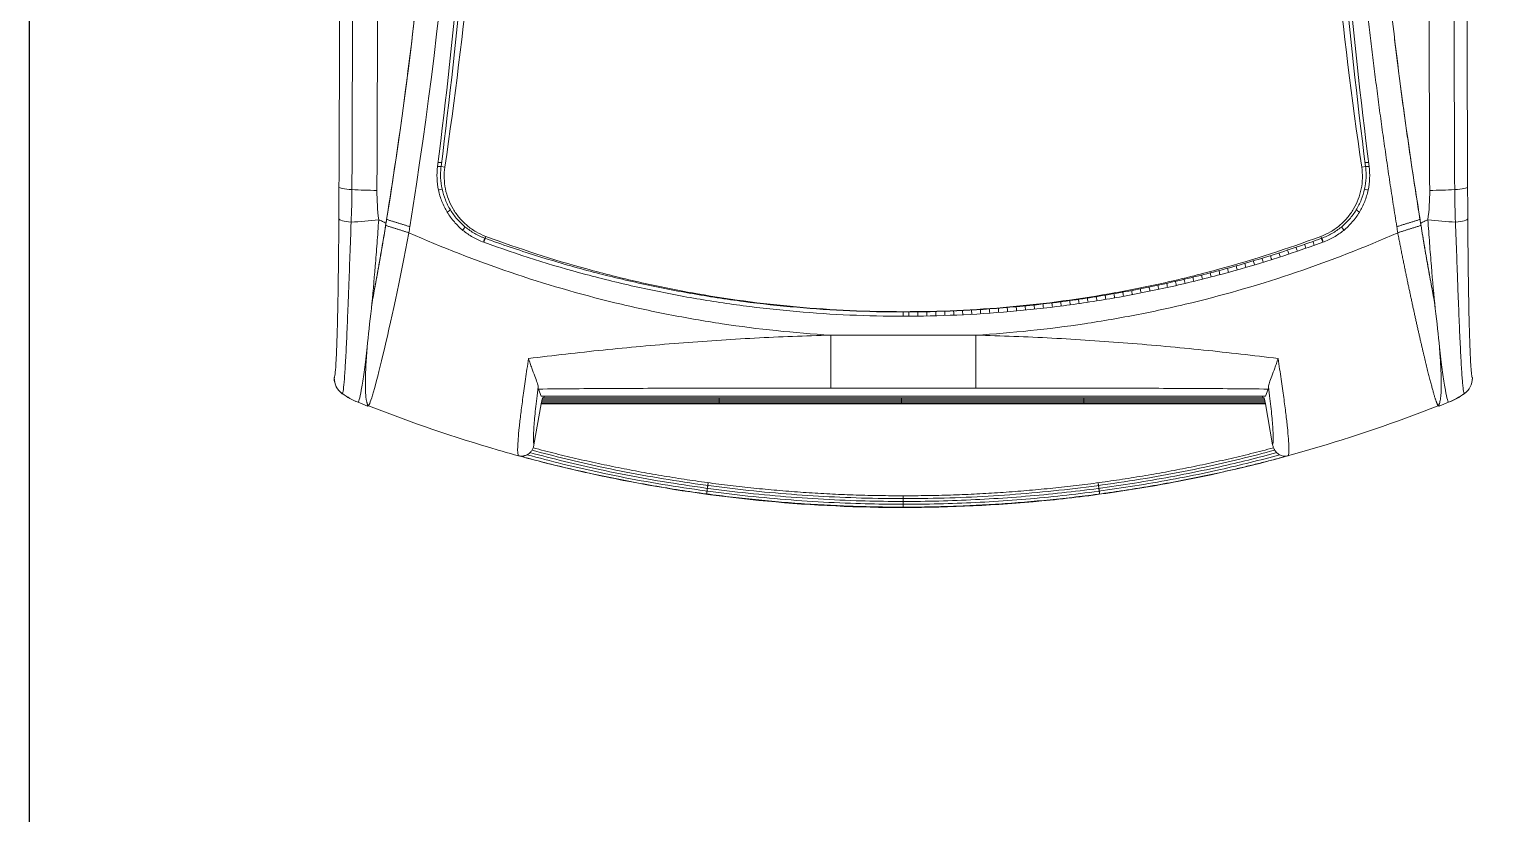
# Model space of a CAD drawing. Header units: millimetres. Extents: x -1138 to -733, y -1269 to -837.
# Drawn here: x -1137.8 to -1023.1, y -1053 to -991.7 of the extents above; entities that cross this region are included whole.
import ezdxf

# ---------------------------------------------------------------- set-up
doc = ezdxf.new("R2010")
doc.units = ezdxf.units.MM
doc.layers.get('0').update_dxf_attribs({"linetype": 'CONTINUOUS'})
doc.layers.add('5', color=7, linetype='CONTINUOUS', true_color=0xffffff)

msp = doc.modelspace()

# ---------------------------------------------------------------- linework, layer by layer
at = {"color": 1}
msp.add_lwpolyline([(-1137.776, -836.736), (-733.085, -836.736), (-733.085, -1269.305), (-1137.776, -1269.305)], close=True, dxfattribs=at)
at = {"layer": '5', "color": 7, "linetype": 'Continuous', "lineweight": 5}
for p, q in [((-1105.308, -1002.515), (-1105.605, -1002.461)), ((-1033.664, -1002.515), (-1033.367, -1002.461)), ((-1102.162, -1008.074), (-1102.104, -1007.925)), ((-1036.81, -1008.074), (-1036.868, -1007.925)), ((-1069.486, -1013.805), (-1069.486, -1013.829)), ((-1069.486, -1013.829), (-1069.486, -1014.16)), ((-1075.162, -1015.636), (-1075.162, -1019.777)), ((-1063.81, -1015.636), (-1075.162, -1015.636)), ((-1063.81, -1015.636), (-1063.81, -1019.777)), ((-1097.787, -1020.393), (-1098.003, -1019.853)), ((-1097.787, -1020.393), (-1041.185, -1020.393)), ((-1097.561, -1020.393), (-1097.586, -1020.537)), ((-1075.162, -1019.777), (-1063.81, -1019.777)), ((-1041.386, -1020.537), (-1041.412, -1020.393)), ((-1041.185, -1020.393), (-1040.969, -1019.853)), ((-1098.344, -1024.205), (-1097.777, -1020.994)), ((-1097.777, -1020.994), (-1097.672, -1020.537)), ((-1097.777, -1020.991), (-1041.195, -1020.991)), ((-1041.195, -1020.994), (-1097.777, -1020.994)), ((-1097.751, -1020.878), (-1041.222, -1020.878)), ((-1097.724, -1020.764), (-1041.248, -1020.764)), ((-1097.698, -1020.651), (-1041.274, -1020.651)), ((-1097.672, -1020.537), (-1041.3, -1020.537)), ((-1083.873, -1020.537), (-1083.873, -1020.994)), ((-1069.629, -1020.537), (-1069.629, -1020.994)), ((-1055.384, -1020.537), (-1055.384, -1020.994)), ((-1041.3, -1020.537), (-1041.195, -1020.994)), ((-1040.628, -1024.205), (-1041.195, -1020.994))]:
    msp.add_line(p, q, dxfattribs=at)
for centre, major_axis, ratio, start_param, end_param in [((-1105.882, -1002.41), (-0.298, 0.038), 0.1456352, 1.5892965, 2.7886017), ((-1105.842, -1002.095), (-0.298, 0.038), 0.1451444, 1.5891327, 2.7886285), ((-1033.13, -1002.095), (-0.298, -0.038), 0.1451444, 0.3529641, 1.55246), ((-1033.09, -1002.41), (-0.298, -0.038), 0.1456352, 0.352991, 1.5522962), ((-1112.081, -1004.061), (1.5, -0.006), 0.1497785, 3.1680714, 4.3814948), ((-1110.617, -1003.429), (6, -0.024), 0.1497869, 4.3814985, 4.7129869), ((-1105.808, -1004.252), (-0.294, -0.062), 0.1466181, 1.5400536, 2.7885477), ((-1033.164, -1004.252), (-0.294, 0.062), 0.1466185, 0.353045, 1.6015364), ((-1028.355, -1003.429), (-6, -0.024), 0.1497869, 1.5701984, 1.9016868), ((-1026.891, -1004.061), (-1.5, -0.006), 0.1497785, 1.9016906, 3.115114), ((-1112.093, -1006.535), (1.5, -0.008), 0.20122, 3.1683194, 4.3461579), ((-1110.477, -1005.699), (5.956, 0.728), 0.1523577, 4.3236551, 4.6937628), ((-1105.131, -1005.976), (-0.257, -0.155), 0.1310906, 1.4921034, 2.7893569), ((-1033.841, -1005.976), (-0.257, 0.155), 0.1310917, 0.3522358, 1.6494871), ((-1028.495, -1005.699), (-5.956, 0.728), 0.1523577, 1.5894225, 1.9595302), ((-1026.879, -1006.535), (-1.5, -0.008), 0.20122, 1.9370274, 3.1148659), ((-1103.92, -1007.387), (-0.192, -0.231), 0.0996485, 1.4514968, 2.7907058), ((-1035.052, -1007.386), (-0.192, 0.231), 0.0996499, 0.3508869, 1.6900947), ((-1102.299, -1008.324), (-0.104, -0.281), 0.0549897, 1.4237629, 2.7919753), ((-1102.263, -1008.337), (0.102, 0.282), 0.0539819, 4.5649615, 5.9335879), ((-1038.697, -1009.035), (-0.096, 0.284), 0.0510931, 0.3495423, 1.7204456), ((-1038.033, -1008.807), (-0.098, 0.283), 0.0520674, 0.3495605, 1.7197185), ((-1037.37, -1008.575), (-0.1, 0.283), 0.0530305, 0.3495788, 1.7189778), ((-1036.709, -1008.337), (-0.102, 0.282), 0.0539819, 0.3495974, 1.7182238), ((-1036.673, -1008.324), (-0.104, 0.281), 0.0549897, 0.3496174, 1.7178298), ((-1042.714, -1010.299), (-0.084, 0.288), 0.0450277, 0.3494358, 1.7245144), ((-1042.041, -1010.101), (-0.086, 0.287), 0.0460631, 0.3494531, 1.7238721), ((-1041.369, -1009.897), (-0.088, 0.287), 0.0470891, 0.3494707, 1.7232153), ((-1040.699, -1009.689), (-0.09, 0.286), 0.0481054, 0.3494884, 1.722544), ((-1040.03, -1009.476), (-0.092, 0.286), 0.0491118, 0.3495062, 1.7218586), ((-1039.363, -1009.258), (-0.094, 0.285), 0.0501078, 0.3495242, 1.721159), ((-1046.785, -1011.386), (-0.071, 0.291), 0.0386198, 0.3493376, 1.7280592), ((-1046.103, -1011.217), (-0.073, 0.291), 0.0397113, 0.3493532, 1.7275055), ((-1045.422, -1011.043), (-0.075, 0.29), 0.0407942, 0.3493691, 1.7269366), ((-1044.743, -1010.865), (-0.077, 0.29), 0.0418682, 0.3493853, 1.7263527), ((-1044.065, -1010.681), (-0.079, 0.289), 0.0429302, 0.3494018, 1.7257548), ((-1043.389, -1010.492), (-0.082, 0.289), 0.0439832, 0.3494186, 1.725142), ((-1052.282, -1012.555), (-0.054, 0.295), 0.0296321, 0.3492257, 1.7319194), ((-1051.592, -1012.427), (-0.056, 0.295), 0.030779, 0.3492384, 1.7314929), ((-1050.903, -1012.293), (-0.058, 0.294), 0.0319203, 0.3492514, 1.7310502), ((-1050.214, -1012.155), (-0.06, 0.294), 0.0330547, 0.3492649, 1.7305914), ((-1049.526, -1012.011), (-0.062, 0.293), 0.0341815, 0.3492787, 1.7301168), ((-1048.84, -1011.862), (-0.065, 0.293), 0.0353006, 0.3492929, 1.7296264), ((-1048.154, -1011.709), (-0.067, 0.292), 0.0364136, 0.3493074, 1.72912), ((-1047.469, -1011.55), (-0.069, 0.292), 0.0375202, 0.3493223, 1.7285975), ((-1061.336, -1013.764), (-0.026, 0.299), 0.01422, 0.3491026, 1.7359609), ((-1060.636, -1013.702), (-0.028, 0.299), 0.0154287, 0.3491092, 1.7357515), ((-1059.936, -1013.634), (-0.03, 0.299), 0.0166346, 0.3491162, 1.7355249), ((-1059.237, -1013.562), (-0.032, 0.298), 0.0178382, 0.3491238, 1.7352812), ((-1058.538, -1013.484), (-0.034, 0.298), 0.0190393, 0.3491319, 1.7350203), ((-1057.839, -1013.401), (-0.036, 0.298), 0.0202372, 0.3491405, 1.7347423), ((-1057.141, -1013.313), (-0.039, 0.298), 0.0214308, 0.3491496, 1.7344474), ((-1056.444, -1013.22), (-0.041, 0.297), 0.0226196, 0.3491591, 1.7341357), ((-1055.748, -1013.122), (-0.043, 0.297), 0.0238032, 0.3491691, 1.7338075), ((-1055.053, -1013.019), (-0.045, 0.297), 0.0249811, 0.3491795, 1.7334626), ((-1054.359, -1012.91), (-0.047, 0.296), 0.0261531, 0.3491904, 1.7331013), ((-1053.666, -1012.797), (-0.049, 0.296), 0.0273188, 0.3492018, 1.7327236), ((-1052.974, -1012.679), (-0.052, 0.296), 0.0284779, 0.3492135, 1.7323298), ((-1069.056, -1014.11), (-0.001, 0.3), 0.0007509, 0.3490659, 1.737128), ((-1068.353, -1014.104), (-0.004, 0.3), 0.0019802, 0.3490664, 1.7371087), ((-1067.65, -1014.093), (-0.006, 0.3), 0.0032098, 0.3490675, 1.7370719), ((-1066.947, -1014.077), (-0.008, 0.3), 0.0044392, 0.349069, 1.7370178), ((-1066.244, -1014.056), (-0.01, 0.3), 0.005668, 0.3490712, 1.7369463), ((-1065.542, -1014.03), (-0.012, 0.3), 0.0068958, 0.349074, 1.7368575), ((-1064.84, -1013.998), (-0.015, 0.3), 0.0081222, 0.3490773, 1.7367512), ((-1064.139, -1013.962), (-0.017, 0.3), 0.0093469, 0.3490813, 1.7366277), ((-1063.438, -1013.92), (-0.019, 0.299), 0.0105694, 0.3490858, 1.7364868), ((-1062.737, -1013.873), (-0.021, 0.299), 0.0117893, 0.3490909, 1.7363287), ((-1062.036, -1013.821), (-0.023, 0.299), 0.0130063, 0.3490966, 1.7361534), ((-1112.457, -1018.99), (0.837, -1.245), 0.9995025, 4.1205968, 5.0749449), ((-1112.452, -1018.986), (1.127, -0.99), 0.9992134, 3.8625656, 4.817039), ((-1026.52, -1018.986), (-1.127, -0.99), 0.9992134, 1.4661502, 2.4206236), ((-1026.516, -1018.99), (-0.837, -1.245), 0.9995025, 1.2082404, 2.1625885), ((-1109.858, -1015.319), (3.398, -4.945), 0.9995062, 5.0649597, 5.2985972), ((-1109.855, -1015.316), (5.228, -2.944), 0.9992137, 4.6094578, 4.8435013), ((-1029.118, -1015.316), (-5.228, -2.944), 0.9992137, 1.439684, 1.6737275), ((-1029.115, -1015.319), (-3.398, -4.945), 0.9995062, 0.9845881, 1.2182256)]:
    msp.add_ellipse(centre, major_axis=major_axis, ratio=ratio, start_param=start_param, end_param=end_param, dxfattribs=at)
for points, degree, knots in [([(-1113.399, -900.707), (-1113.392, -917.999), (-1113.403, -935.267), (-1113.441, -956.823), (-1113.45, -961.134), (-1113.47, -969.747), (-1113.481, -974.048), (-1113.518, -986.937), (-1113.547, -995.512), (-1113.581, -1004.061)], 3, [0, 0, 0, 0, 0.5, 0.5, 0.625, 0.625, 0.75, 0.75, 1, 1, 1, 1]), ([(-1112.569, -1004.272), (-1112.535, -995.703), (-1112.506, -987.109), (-1112.469, -974.19), (-1112.458, -969.879), (-1112.438, -961.248), (-1112.43, -956.927), (-1112.392, -935.322), (-1112.381, -918.015), (-1112.388, -900.684)], 3, [0, 0, 0, 0, 0.25, 0.25, 0.375, 0.375, 0.5, 0.5, 1, 1, 1, 1]), ([(-1110.617, -1004.328), (-1110.583, -995.756), (-1110.554, -987.156), (-1110.505, -969.928), (-1110.485, -961.297), (-1110.462, -948.326), (-1110.456, -943.997), (-1110.445, -935.338), (-1110.441, -931.007), (-1110.433, -918.013), (-1110.432, -909.347), (-1110.435, -900.678)], 3, [0, 0, 0, 0, 0.25, 0.25, 0.5, 0.5, 0.625, 0.625, 0.75, 0.75, 1, 1, 1, 1]), ([(-1028.355, -1004.328), (-1028.389, -995.756), (-1028.419, -987.156), (-1028.468, -969.928), (-1028.487, -961.297), (-1028.51, -948.326), (-1028.517, -943.997), (-1028.527, -935.338), (-1028.531, -931.007), (-1028.539, -918.013), (-1028.54, -909.347), (-1028.537, -900.678)], 3, [0, 0, 0, 0, 0.25, 0.25, 0.5, 0.5, 0.625, 0.625, 0.75, 0.75, 1, 1, 1, 1]), ([(-1026.403, -1004.272), (-1026.42, -999.984), (-1026.436, -995.69), (-1026.465, -987.095), (-1026.478, -982.794), (-1026.515, -969.882), (-1026.555, -952.641), (-1026.575, -935.349), (-1026.587, -918.031), (-1026.588, -909.355), (-1026.584, -900.684)], 3, [0, 0, 0, 0, 0.125, 0.125, 0.25, 0.25, 0.5, 0.75, 0.75, 1, 1, 1, 1]), ([(-1025.573, -900.707), (-1025.577, -909.352), (-1025.576, -917.998), (-1025.567, -930.956), (-1025.563, -935.275), (-1025.553, -943.909), (-1025.546, -948.226), (-1025.523, -961.16), (-1025.504, -969.765), (-1025.455, -986.94), (-1025.425, -995.513), (-1025.391, -1004.061)], 3, [0, 0, 0, 0, 0.25, 0.25, 0.375, 0.375, 0.5, 0.5, 0.75, 0.75, 1, 1, 1, 1]), ([(-1105.786, -931.636), (-1105.465, -937.916), (-1105.31, -944.203), (-1105.328, -953.641), (-1105.375, -956.788), (-1105.552, -963.066), (-1105.682, -966.2), (-1106.195, -975.585), (-1106.702, -981.82), (-1108.038, -994.247), (-1108.871, -1000.445), (-1109.861, -1006.597)], 3, [0, 0, 0, 0, 0.25, 0.25, 0.375, 0.375, 0.5, 0.5, 0.75, 0.75, 1, 1, 1, 1]), ([(-1105.78, -931.636), (-1105.415, -938.781), (-1105.265, -945.933), (-1105.495, -971.095), (-1107.021, -988.982), (-1109.857, -1006.598)], 3, [0, 0, 0, 0, 0.2839852, 0.2839852, 1, 1, 1, 1]), ([(-1108.045, -1007.165), (-1105.195, -989.408), (-1103.662, -971.377), (-1103.431, -946.025), (-1103.581, -938.827), (-1103.946, -931.636)], 3, [0, 0, 0, 0, 0.7163396, 0.7163396, 1, 1, 1, 1]), ([(-1030.927, -1007.165), (-1031.019, -1006.589), (-1031.202, -1005.437), (-1031.466, -1003.706), (-1031.723, -1001.975), (-1031.971, -1000.242), (-1032.211, -998.51), (-1032.442, -996.776), (-1032.664, -995.041), (-1032.879, -993.306), (-1033.085, -991.57), (-1033.282, -989.833), (-1033.471, -988.096), (-1033.651, -986.358), (-1033.823, -984.619), (-1033.987, -982.879), (-1034.142, -981.139), (-1034.289, -979.398), (-1034.427, -977.657), (-1034.557, -975.915), (-1034.679, -974.172), (-1034.791, -972.429), (-1034.896, -970.685), (-1034.992, -968.94), (-1035.08, -967.195), (-1035.159, -965.45), (-1035.23, -963.704), (-1035.292, -961.957), (-1035.346, -960.21), (-1035.391, -958.462), (-1035.428, -956.714), (-1035.457, -954.966), (-1035.482, -952.771), (-1035.495, -950.131), (-1035.484, -947.045), (-1035.446, -943.961), (-1035.382, -940.878), (-1035.291, -937.796), (-1035.176, -934.715), (-1035.077, -932.662), (-1035.027, -931.636)], 3, [0, 0, 0, 0, 0.0232598, 0.0465039, 0.0697331, 0.0929476, 0.1161482, 0.1393352, 0.1625092, 0.1856708, 0.2088205, 0.2319587, 0.2550861, 0.2782031, 0.3013102, 0.3244081, 0.3474971, 0.370578, 0.3936511, 0.416717, 0.4397762, 0.4628294, 0.4858769, 0.5089194, 0.5319573, 0.5549912, 0.5780217, 0.6010492, 0.6240744, 0.6470976, 0.6701195, 0.6931407, 0.7161615, 0.7567771, 0.7973654, 0.8379293, 0.8784717, 0.9189957, 0.9595041, 1, 1, 1, 1]), ([(-1033.186, -931.636), (-1033.507, -937.916), (-1033.662, -944.203), (-1033.644, -953.641), (-1033.597, -956.788), (-1033.42, -963.066), (-1033.29, -966.2), (-1032.777, -975.585), (-1032.271, -981.82), (-1030.934, -994.247), (-1030.102, -1000.445), (-1029.111, -1006.597)], 3, [0, 0, 0, 0, 0.25, 0.25, 0.375, 0.375, 0.5, 0.5, 0.75, 0.75, 1, 1, 1, 1]), ([(-1033.192, -931.636), (-1033.219, -932.175), (-1033.273, -933.254), (-1033.344, -934.872), (-1033.408, -936.492), (-1033.465, -938.111), (-1033.515, -939.732), (-1033.557, -941.354), (-1033.592, -942.976), (-1033.619, -944.599), (-1033.639, -946.223), (-1033.652, -947.847), (-1033.657, -949.472), (-1033.655, -951.098), (-1033.646, -952.725), (-1033.629, -954.353), (-1033.605, -955.981), (-1033.573, -957.61), (-1033.534, -959.24), (-1033.487, -960.87), (-1033.433, -962.502), (-1033.371, -964.134), (-1033.302, -965.767), (-1033.225, -967.4), (-1033.141, -969.035), (-1033.049, -970.67), (-1032.95, -972.305), (-1032.843, -973.942), (-1032.728, -975.579), (-1032.606, -977.216), (-1032.476, -978.853), (-1032.339, -980.489), (-1032.194, -982.124), (-1032.042, -983.76), (-1031.882, -985.394), (-1031.715, -987.028), (-1031.54, -988.662), (-1031.357, -990.295), (-1031.167, -991.928), (-1030.97, -993.56), (-1030.765, -995.191), (-1030.552, -996.823), (-1030.332, -998.453), (-1030.104, -1000.083), (-1029.868, -1001.713), (-1029.625, -1003.342), (-1029.375, -1004.971), (-1029.201, -1006.055), (-1029.115, -1006.598)], 3, [0, 0, 0, 0, 0.0214376, 0.0428828, 0.0643363, 0.0857986, 0.1072703, 0.128752, 0.1502442, 0.1717475, 0.1932626, 0.2147899, 0.2363302, 0.257884, 0.2794518, 0.3010343, 0.322632, 0.3442457, 0.3658759, 0.3875233, 0.4091883, 0.4308717, 0.4525741, 0.474296, 0.496038, 0.5178009, 0.5395851, 0.5613912, 0.5832162, 0.6050557, 0.6269055, 0.6487613, 0.6706244, 0.6924967, 0.7143787, 0.7362709, 0.7581741, 0.7800888, 0.8020156, 0.8239551, 0.8459079, 0.8678746, 0.8898557, 0.911852, 0.933864, 0.9558922, 0.9779374, 1, 1, 1, 1]), ([(-1105.882, -1002.454), (-1105.21, -997.164), (-1104.629, -991.856), (-1103.649, -981.202), (-1103.251, -975.858), (-1102.64, -965.148), (-1102.428, -959.779), (-1102.191, -949.031), (-1102.167, -943.652), (-1102.238, -938.268)], 3, [0, 0, 0, 0, 0.25, 0.25, 0.5, 0.5, 0.75, 0.75, 1, 1, 1, 1]), ([(-1101.956, -938.255), (-1101.815, -949.023), (-1102.053, -959.787), (-1103.277, -981.213), (-1104.26, -991.882), (-1105.605, -1002.461)], 3, [0, 0, 0, 0, 0.5, 0.5, 1, 1, 1, 1]), ([(-1105.308, -1002.515), (-1104.531, -997.2), (-1103.872, -991.871), (-1102.789, -981.185), (-1102.366, -975.826), (-1101.758, -965.104), (-1101.573, -959.738), (-1101.442, -948.996), (-1101.496, -943.621), (-1101.669, -938.256)], 3, [0, 0, 0, 0, 0.25, 0.25, 0.5, 0.5, 0.75, 0.75, 1, 1, 1, 1]), ([(-1033.664, -1002.515), (-1034.441, -997.2), (-1035.101, -991.871), (-1036.183, -981.185), (-1036.606, -975.826), (-1037.214, -965.104), (-1037.399, -959.738), (-1037.53, -948.996), (-1037.476, -943.621), (-1037.303, -938.256)], 3, [0, 0, 0, 0, 0.25, 0.25, 0.5, 0.5, 0.75, 0.75, 1, 1, 1, 1]), ([(-1033.367, -1002.461), (-1034.712, -991.881), (-1035.696, -981.213), (-1036.919, -959.787), (-1037.157, -949.023), (-1037.016, -938.255)], 3, [0, 0, 0, 0, 0.5, 0.5, 1, 1, 1, 1]), ([(-1036.734, -938.268), (-1036.805, -943.652), (-1036.781, -949.031), (-1036.545, -959.779), (-1036.332, -965.148), (-1035.721, -975.858), (-1035.323, -981.202), (-1034.343, -991.856), (-1033.762, -997.164), (-1033.09, -1002.454)], 3, [0, 0, 0, 0, 0.25, 0.25, 0.5, 0.5, 0.75, 0.75, 1, 1, 1, 1]), ([(-1102.263, -1008.384), (-1102.562, -1008.275), (-1102.848, -1008.143), (-1103.394, -1007.831), (-1103.656, -1007.65), (-1104.141, -1007.251), (-1104.364, -1007.033), (-1104.772, -1006.562), (-1104.959, -1006.305), (-1105.283, -1005.77), (-1105.421, -1005.492), (-1105.65, -1004.914), (-1105.742, -1004.61), (-1105.935, -1003.696), (-1105.961, -1003.079), (-1105.882, -1002.454)], 3, [0, 0, 0, 0, 0.125, 0.125, 0.25, 0.25, 0.375, 0.375, 0.5, 0.5, 0.625, 0.625, 0.75, 0.75, 1, 1, 1, 1]), ([(-1105.605, -1002.461), (-1105.614, -1002.533), (-1105.622, -1002.609), (-1105.633, -1002.756), (-1105.638, -1002.83), (-1105.647, -1003.05), (-1105.646, -1003.197), (-1105.627, -1003.635), (-1105.59, -1003.926), (-1105.466, -1004.503), (-1105.379, -1004.79), (-1105.161, -1005.338), (-1105.03, -1005.601), (-1104.721, -1006.107), (-1104.544, -1006.35), (-1104.155, -1006.797), (-1103.944, -1007.003), (-1103.484, -1007.38), (-1103.235, -1007.551), (-1102.846, -1007.772), (-1102.713, -1007.84), (-1102.51, -1007.934), (-1102.441, -1007.964), (-1102.303, -1008.021), (-1102.231, -1008.049), (-1102.162, -1008.074)], 3, [0, 0, 0, 0, 0.03125, 0.03125, 0.0625, 0.0625, 0.125, 0.125, 0.25, 0.25, 0.375, 0.375, 0.5, 0.5, 0.625, 0.625, 0.75, 0.75, 0.875, 0.875, 0.9375, 0.9375, 0.96875, 0.96875, 1, 1, 1, 1]), ([(-1102.104, -1007.925), (-1102.373, -1007.825), (-1102.629, -1007.703), (-1103.119, -1007.419), (-1103.354, -1007.254), (-1103.79, -1006.889), (-1103.99, -1006.689), (-1104.355, -1006.259), (-1104.522, -1006.026), (-1104.811, -1005.537), (-1104.933, -1005.283), (-1105.133, -1004.756), (-1105.213, -1004.481), (-1105.322, -1003.925), (-1105.352, -1003.645), (-1105.366, -1003.082), (-1105.35, -1002.797), (-1105.308, -1002.515)], 3, [0, 0, 0, 0, 0.125, 0.125, 0.25, 0.25, 0.375, 0.375, 0.5, 0.5, 0.625, 0.625, 0.75, 0.75, 0.875, 0.875, 1, 1, 1, 1]), ([(-1036.868, -1007.925), (-1036.599, -1007.825), (-1036.343, -1007.703), (-1035.853, -1007.419), (-1035.618, -1007.254), (-1035.182, -1006.889), (-1034.982, -1006.689), (-1034.617, -1006.259), (-1034.45, -1006.026), (-1034.161, -1005.537), (-1034.039, -1005.283), (-1033.839, -1004.756), (-1033.76, -1004.481), (-1033.65, -1003.925), (-1033.62, -1003.645), (-1033.606, -1003.082), (-1033.622, -1002.797), (-1033.664, -1002.515)], 3, [0, 0, 0, 0, 0.125, 0.125, 0.25, 0.25, 0.375, 0.375, 0.5, 0.5, 0.625, 0.625, 0.75, 0.75, 0.875, 0.875, 1, 1, 1, 1]), ([(-1036.81, -1008.074), (-1036.67, -1008.023), (-1036.53, -1007.966), (-1036.259, -1007.84), (-1036.126, -1007.772), (-1035.738, -1007.551), (-1035.488, -1007.38), (-1035.028, -1007.003), (-1034.817, -1006.796), (-1034.429, -1006.35), (-1034.251, -1006.107), (-1033.943, -1005.601), (-1033.811, -1005.338), (-1033.593, -1004.79), (-1033.506, -1004.503), (-1033.382, -1003.926), (-1033.345, -1003.635), (-1033.326, -1003.197), (-1033.326, -1003.05), (-1033.337, -1002.756), (-1033.349, -1002.607), (-1033.367, -1002.461)], 3, [0, 0, 0, 0, 0.0625, 0.0625, 0.125, 0.125, 0.25, 0.25, 0.375, 0.375, 0.5, 0.5, 0.625, 0.625, 0.75, 0.75, 0.875, 0.875, 0.9375, 0.9375, 1, 1, 1, 1]), ([(-1033.09, -1002.454), (-1033.011, -1003.079), (-1033.037, -1003.696), (-1033.23, -1004.61), (-1033.322, -1004.913), (-1033.551, -1005.492), (-1033.689, -1005.77), (-1034.013, -1006.305), (-1034.2, -1006.562), (-1034.609, -1007.033), (-1034.831, -1007.251), (-1035.316, -1007.65), (-1035.578, -1007.831), (-1036.125, -1008.143), (-1036.41, -1008.275), (-1036.709, -1008.384)], 3, [0, 0, 0, 0, 0.25, 0.25, 0.375, 0.375, 0.5, 0.5, 0.625, 0.625, 0.75, 0.75, 0.875, 0.875, 1, 1, 1, 1]), ([(-1113.592, -1006.535), (-1113.597, -1007.356), (-1113.603, -1008.166), (-1113.617, -1009.731), (-1113.626, -1010.488), (-1113.642, -1011.582), (-1113.647, -1011.941), (-1113.659, -1012.643), (-1113.665, -1012.987), (-1113.685, -1013.98), (-1113.7, -1014.598), (-1113.731, -1015.738), (-1113.749, -1016.263), (-1113.776, -1016.955), (-1113.786, -1017.171), (-1113.805, -1017.565), (-1113.814, -1017.746), (-1113.844, -1018.234), (-1113.865, -1018.49), (-1113.908, -1018.856), (-1113.93, -1018.961), (-1113.952, -1018.986)], 3, [0, 0, 0, 0, 0.125, 0.125, 0.25, 0.25, 0.3125, 0.3125, 0.375, 0.375, 0.5, 0.5, 0.625, 0.625, 0.6875, 0.6875, 0.75, 0.75, 0.875, 0.875, 1, 1, 1, 1]), ([(-1111.049, -1013.554), (-1110.946, -1012.519), (-1110.845, -1011.416), (-1110.699, -1009.66), (-1110.651, -1009.062), (-1110.561, -1007.852), (-1110.518, -1007.239), (-1110.477, -1006.619)], 3, [0, 0, 0, 0, 0.5, 0.5, 0.75, 0.75, 1, 1, 1, 1]), ([(-1027.924, -1013.554), (-1028.026, -1012.519), (-1028.127, -1011.416), (-1028.274, -1009.66), (-1028.321, -1009.062), (-1028.411, -1007.852), (-1028.455, -1007.239), (-1028.495, -1006.619)], 3, [0, 0, 0, 0, 0.5, 0.5, 0.75, 0.75, 1, 1, 1, 1]), ([(-1025.38, -1006.535), (-1025.376, -1007.357), (-1025.37, -1008.161), (-1025.358, -1009.341), (-1025.354, -1009.731), (-1025.345, -1010.493), (-1025.341, -1010.866), (-1025.325, -1011.958), (-1025.313, -1012.652), (-1025.294, -1013.639), (-1025.287, -1013.959), (-1025.272, -1014.58), (-1025.265, -1014.881), (-1025.241, -1015.744), (-1025.223, -1016.269), (-1025.187, -1017.184), (-1025.168, -1017.579), (-1025.138, -1018.071), (-1025.127, -1018.219), (-1025.107, -1018.476), (-1025.096, -1018.586), (-1025.064, -1018.856), (-1025.043, -1018.961), (-1025.021, -1018.986)], 3, [0, 0, 0, 0, 0.125, 0.125, 0.1875, 0.1875, 0.25, 0.25, 0.375, 0.375, 0.4375, 0.4375, 0.5, 0.5, 0.625, 0.625, 0.75, 0.75, 0.8125, 0.8125, 0.875, 0.875, 1, 1, 1, 1]), ([(-1113.318, -1020.21), (-1113.293, -1020.183), (-1113.267, -1020.072), (-1113.213, -1019.681), (-1113.186, -1019.407), (-1113.145, -1018.885), (-1113.131, -1018.693), (-1113.104, -1018.27), (-1113.09, -1018.039), (-1113.047, -1017.298), (-1113.018, -1016.735), (-1112.961, -1015.511), (-1112.933, -1014.847), (-1112.889, -1013.779), (-1112.874, -1013.409), (-1112.845, -1012.652), (-1112.83, -1012.266), (-1112.786, -1011.086), (-1112.756, -1010.269), (-1112.695, -1008.578), (-1112.663, -1007.703), (-1112.631, -1006.814)], 3, [0, 0, 0, 0, 0.125, 0.125, 0.25, 0.25, 0.3125, 0.3125, 0.375, 0.375, 0.5, 0.5, 0.625, 0.625, 0.6875, 0.6875, 0.75, 0.75, 0.875, 0.875, 1, 1, 1, 1]), ([(-1111.284, -1021.151), (-1111.161, -1021.103), (-1110.738, -1019.658), (-1109.558, -1014.728), (-1108.823, -1011.31), (-1108.121, -1007.638)], 3, [0, 0, 0, 0, 0.5, 0.5, 1, 1, 1, 1]), ([(-1110.962, -1012.878), (-1110.786, -1011.956), (-1110.609, -1010.994), (-1110.345, -1009.495), (-1110.257, -1008.985), (-1110.081, -1007.947), (-1109.994, -1007.416), (-1109.908, -1006.887)], 3, [0, 0, 0, 0, 0.5, 0.5, 0.75, 0.75, 1, 1, 1, 1]), ([(-1075.162, -1015.636), (-1078.002, -1015.467), (-1080.828, -1015.17), (-1085.046, -1014.537), (-1086.449, -1014.294), (-1089.248, -1013.745), (-1090.643, -1013.438), (-1097.557, -1011.757), (-1102.921, -1009.934), (-1108.121, -1007.638)], 3, [0, 0, 0, 0, 0.25, 0.25, 0.375, 0.375, 0.5, 0.5, 1, 1, 1, 1]), ([(-1063.81, -1015.636), (-1060.971, -1015.467), (-1058.145, -1015.17), (-1053.926, -1014.537), (-1052.523, -1014.294), (-1049.724, -1013.745), (-1048.329, -1013.438), (-1041.416, -1011.757), (-1036.051, -1009.934), (-1030.851, -1007.638)], 3, [0, 0, 0, 0, 0.25, 0.25, 0.375, 0.375, 0.5, 0.5, 1, 1, 1, 1]), ([(-1027.688, -1021.151), (-1027.693, -1021.149), (-1027.701, -1021.143), (-1027.717, -1021.124), (-1027.734, -1021.096), (-1027.753, -1021.059), (-1027.773, -1021.014), (-1027.796, -1020.959), (-1027.82, -1020.896), (-1027.846, -1020.824), (-1027.874, -1020.743), (-1027.903, -1020.653), (-1027.935, -1020.555), (-1027.968, -1020.447), (-1028.002, -1020.331), (-1028.039, -1020.207), (-1028.077, -1020.073), (-1028.117, -1019.931), (-1028.158, -1019.781), (-1028.201, -1019.622), (-1028.245, -1019.455), (-1028.292, -1019.28), (-1028.339, -1019.096), (-1028.389, -1018.904), (-1028.439, -1018.704), (-1028.492, -1018.496), (-1028.545, -1018.281), (-1028.6, -1018.057), (-1028.657, -1017.826), (-1028.715, -1017.587), (-1028.774, -1017.341), (-1028.834, -1017.088), (-1028.896, -1016.827), (-1028.959, -1016.559), (-1029.023, -1016.285), (-1029.088, -1016.003), (-1029.154, -1015.715), (-1029.221, -1015.421), (-1029.289, -1015.12), (-1029.358, -1014.813), (-1029.428, -1014.5), (-1029.499, -1014.181), (-1029.571, -1013.856), (-1029.643, -1013.525), (-1029.716, -1013.19), (-1029.79, -1012.849), (-1029.864, -1012.503), (-1029.939, -1012.152), (-1030.014, -1011.797), (-1030.09, -1011.437), (-1030.165, -1011.073), (-1030.241, -1010.705), (-1030.318, -1010.333), (-1030.394, -1009.957), (-1030.471, -1009.578), (-1030.547, -1009.196), (-1030.623, -1008.81), (-1030.699, -1008.422), (-1030.775, -1008.031), (-1030.826, -1007.769), (-1030.851, -1007.638)], 3, [0, 0, 0, 0, 0.0166593, 0.033334, 0.0500245, 0.066731, 0.083454, 0.1001937, 0.1169505, 0.1337248, 0.1505167, 0.1673267, 0.184155, 0.2010019, 0.2178678, 0.2347529, 0.2516575, 0.2685819, 0.2855264, 0.3024912, 0.3194766, 0.3364829, 0.3535102, 0.3705589, 0.3876291, 0.4047212, 0.4218352, 0.4389715, 0.4561303, 0.4733116, 0.4905158, 0.507743, 0.5249934, 0.5422672, 0.5595645, 0.5768854, 0.5942302, 0.611599, 0.628992, 0.6464091, 0.6638507, 0.6813167, 0.6988074, 0.7163228, 0.733863, 0.7514281, 0.7690182, 0.7866335, 0.8042739, 0.8219396, 0.8396306, 0.857347, 0.8750889, 0.8928563, 0.9106493, 0.928468, 0.9463123, 0.9641824, 0.9820783, 1, 1, 1, 1]), ([(-1028.01, -1012.878), (-1028.186, -1011.956), (-1028.363, -1010.994), (-1028.627, -1009.495), (-1028.715, -1008.985), (-1028.891, -1007.947), (-1028.979, -1007.416), (-1029.064, -1006.887)], 3, [0, 0, 0, 0, 0.5, 0.5, 0.75, 0.75, 1, 1, 1, 1]), ([(-1029.039, -1007.066), (-1029.019, -1007.191), (-1028.978, -1007.44), (-1028.917, -1007.81), (-1028.856, -1008.177), (-1028.795, -1008.54), (-1028.734, -1008.898), (-1028.673, -1009.252), (-1028.612, -1009.603), (-1028.551, -1009.949), (-1028.49, -1010.29), (-1028.43, -1010.628), (-1028.369, -1010.962), (-1028.309, -1011.292), (-1028.249, -1011.617), (-1028.189, -1011.939), (-1028.129, -1012.256), (-1028.069, -1012.57), (-1028.03, -1012.776), (-1028.01, -1012.878)], 3, [0, 0, 0, 0, 0.0601076, 0.1200261, 0.1797054, 0.2390765, 0.2981688, 0.3570242, 0.4156839, 0.4741878, 0.5325748, 0.5908834, 0.649152, 0.7074183, 0.7657194, 0.8240922, 0.8825734, 0.9412007, 1, 1, 1, 1]), ([(-1025.654, -1020.21), (-1025.68, -1020.183), (-1025.705, -1020.072), (-1025.745, -1019.783), (-1025.759, -1019.666), (-1025.786, -1019.392), (-1025.8, -1019.234), (-1025.841, -1018.707), (-1025.869, -1018.285), (-1025.925, -1017.304), (-1025.953, -1016.742), (-1025.997, -1015.816), (-1026.011, -1015.492), (-1026.04, -1014.824), (-1026.054, -1014.48), (-1026.098, -1013.418), (-1026.127, -1012.671), (-1026.171, -1011.493), (-1026.186, -1011.092), (-1026.216, -1010.269), (-1026.231, -1009.848), (-1026.278, -1008.573), (-1026.309, -1007.704), (-1026.341, -1006.814)], 3, [0, 0, 0, 0, 0.125, 0.125, 0.1875, 0.1875, 0.25, 0.25, 0.375, 0.375, 0.5, 0.5, 0.5625, 0.5625, 0.625, 0.625, 0.75, 0.75, 0.8125, 0.8125, 0.875, 0.875, 1, 1, 1, 1]), ([(-1069.486, -1014.16), (-1072.278, -1014.16), (-1075.063, -1014.039), (-1079.23, -1013.674), (-1080.618, -1013.522), (-1083.384, -1013.158), (-1084.761, -1012.946), (-1087.505, -1012.462), (-1088.872, -1012.19), (-1091.594, -1011.587), (-1092.95, -1011.255), (-1096.987, -1010.174), (-1099.643, -1009.337), (-1102.263, -1008.384)], 3, [0, 0, 0, 0, 0.25, 0.25, 0.375, 0.375, 0.5, 0.5, 0.625, 0.625, 0.75, 0.75, 1, 1, 1, 1]), ([(-1102.162, -1008.074), (-1101.51, -1008.311), (-1100.854, -1008.542), (-1099.539, -1008.987), (-1097.559, -1009.634), (-1095.56, -1010.216), (-1092.877, -1010.935), (-1091.525, -1011.265), (-1088.811, -1011.866), (-1087.449, -1012.137), (-1084.714, -1012.619), (-1083.34, -1012.83), (-1080.583, -1013.193), (-1079.199, -1013.344), (-1075.046, -1013.708), (-1072.27, -1013.829), (-1069.486, -1013.829)], 3, [0, 0, 0, 0, 0.0625, 0.0625, 0.125, 0.25, 0.25, 0.375, 0.375, 0.5, 0.5, 0.625, 0.625, 0.75, 0.75, 1, 1, 1, 1]), ([(-1069.486, -1013.805), (-1072.277, -1013.805), (-1075.055, -1013.68), (-1080.587, -1013.184), (-1083.341, -1012.813), (-1086.768, -1012.193), (-1087.453, -1012.061), (-1088.819, -1011.783), (-1089.499, -1011.636), (-1091.533, -1011.174), (-1092.878, -1010.837), (-1096.884, -1009.737), (-1099.514, -1008.888), (-1102.104, -1007.925)], 3, [0, 0, 0, 0, 0.25, 0.25, 0.5, 0.5, 0.5625, 0.5625, 0.625, 0.625, 0.75, 0.75, 1, 1, 1, 1]), ([(-1069.486, -1013.805), (-1066.696, -1013.805), (-1063.918, -1013.68), (-1058.386, -1013.184), (-1055.632, -1012.813), (-1052.205, -1012.193), (-1051.519, -1012.061), (-1050.153, -1011.783), (-1049.473, -1011.636), (-1047.439, -1011.174), (-1046.094, -1010.837), (-1042.088, -1009.737), (-1039.458, -1008.888), (-1036.868, -1007.925)], 3, [0, 0, 0, 0, 0.25, 0.25, 0.5, 0.5, 0.5625, 0.5625, 0.625, 0.625, 0.75, 0.75, 1, 1, 1, 1]), ([(-1069.486, -1013.829), (-1066.702, -1013.829), (-1063.926, -1013.708), (-1059.773, -1013.344), (-1058.389, -1013.193), (-1055.632, -1012.83), (-1054.259, -1012.619), (-1051.523, -1012.137), (-1050.161, -1011.866), (-1047.447, -1011.265), (-1046.095, -1010.935), (-1043.412, -1010.216), (-1042.079, -1009.828), (-1040.093, -1009.203), (-1039.434, -1008.987), (-1038.119, -1008.542), (-1037.462, -1008.311), (-1036.81, -1008.074)], 3, [0, 0, 0, 0, 0.25, 0.25, 0.375, 0.375, 0.5, 0.5, 0.625, 0.625, 0.75, 0.75, 0.875, 0.875, 0.9375, 0.9375, 1, 1, 1, 1]), ([(-1036.709, -1008.384), (-1039.329, -1009.337), (-1041.985, -1010.174), (-1046.022, -1011.255), (-1047.378, -1011.587), (-1050.101, -1012.19), (-1051.467, -1012.462), (-1054.211, -1012.946), (-1055.588, -1013.158), (-1058.354, -1013.522), (-1059.743, -1013.674), (-1063.909, -1014.039), (-1066.694, -1014.16), (-1069.486, -1014.16)], 3, [0, 0, 0, 0, 0.25, 0.25, 0.375, 0.375, 0.5, 0.5, 0.625, 0.625, 0.75, 0.75, 1, 1, 1, 1]), ([(-1110.962, -1012.878), (-1110.977, -1012.992), (-1111.007, -1013.22), (-1111.035, -1013.443), (-1111.049, -1013.554)], 3, [0, 0, 0, 0, 0.5012898, 1, 1, 1, 1]), ([(-1028.01, -1012.878), (-1027.995, -1012.993), (-1027.966, -1013.22), (-1027.938, -1013.443), (-1027.924, -1013.554)], 3, [0, 0, 0, 0, 0.5022906, 1, 1, 1, 1]), ([(-1075.162, -1015.636), (-1077.143, -1015.688), (-1079.123, -1015.767), (-1083.081, -1015.978), (-1085.058, -1016.109), (-1089.005, -1016.42), (-1090.972, -1016.599), (-1093.908, -1016.901), (-1094.884, -1017.007), (-1096.83, -1017.23), (-1097.802, -1017.347), (-1098.766, -1017.468)], 3, [0, 0, 0, 0, 0.25, 0.25, 0.5, 0.5, 0.75, 0.75, 0.875, 0.875, 1, 1, 1, 1]), ([(-1063.81, -1015.636), (-1061.829, -1015.688), (-1059.849, -1015.767), (-1055.891, -1015.978), (-1053.914, -1016.109), (-1049.967, -1016.42), (-1048, -1016.599), (-1045.064, -1016.901), (-1044.088, -1017.007), (-1042.142, -1017.23), (-1041.171, -1017.347), (-1040.206, -1017.468)], 3, [0, 0, 0, 0, 0.25, 0.25, 0.5, 0.5, 0.75, 0.75, 0.875, 0.875, 1, 1, 1, 1]), ([(-1112.087, -1020.88), (-1112.052, -1020.853), (-1112.009, -1020.735), (-1111.911, -1020.33), (-1111.856, -1020.044), (-1111.764, -1019.492), (-1111.732, -1019.286), (-1111.665, -1018.836), (-1111.63, -1018.593), (-1111.525, -1017.816), (-1111.451, -1017.232), (-1111.375, -1016.585)], 3, [0, 0, 0, 0, 0.25, 0.25, 0.5, 0.5, 0.625, 0.625, 0.75, 0.75, 1, 1, 1, 1]), ([(-1111.377, -1016.585), (-1111.39, -1016.748), (-1111.418, -1017.083), (-1111.451, -1017.566), (-1111.48, -1018.044), (-1111.502, -1018.512), (-1111.514, -1018.881), (-1111.519, -1019.16), (-1111.521, -1019.357), (-1111.522, -1019.545), (-1111.52, -1019.723), (-1111.516, -1019.892), (-1111.51, -1020.052), (-1111.502, -1020.202), (-1111.491, -1020.343), (-1111.479, -1020.474), (-1111.464, -1020.595), (-1111.446, -1020.706), (-1111.426, -1020.807), (-1111.404, -1020.9), (-1111.387, -1020.952), (-1111.379, -1020.979)], 3, [0, 0, 0, 0, 0.0740831, 0.1514994, 0.2323368, 0.3166849, 0.4046359, 0.4473314, 0.4899952, 0.5326279, 0.5752307, 0.6178046, 0.660351, 0.7028714, 0.7453678, 0.7878425, 0.8302981, 0.8727378, 0.9151651, 0.9575843, 1, 1, 1, 1]), ([(-1026.885, -1020.88), (-1026.92, -1020.853), (-1026.963, -1020.735), (-1027.061, -1020.33), (-1027.117, -1020.044), (-1027.208, -1019.492), (-1027.241, -1019.286), (-1027.308, -1018.836), (-1027.342, -1018.593), (-1027.447, -1017.816), (-1027.521, -1017.232), (-1027.597, -1016.585)], 3, [0, 0, 0, 0, 0.25, 0.25, 0.5, 0.5, 0.625, 0.625, 0.75, 0.75, 1, 1, 1, 1]), ([(-1027.597, -1016.585), (-1027.589, -1016.683), (-1027.572, -1016.877), (-1027.551, -1017.157), (-1027.531, -1017.426), (-1027.514, -1017.684), (-1027.499, -1017.932), (-1027.484, -1018.229), (-1027.469, -1018.57), (-1027.456, -1018.944), (-1027.45, -1019.294), (-1027.449, -1019.619), (-1027.455, -1019.918), (-1027.468, -1020.189), (-1027.487, -1020.433), (-1027.515, -1020.647), (-1027.549, -1020.833), (-1027.579, -1020.93), (-1027.594, -1020.979)], 3, [0, 0, 0, 0, 0.0440682, 0.0875861, 0.1305534, 0.1729703, 0.2148368, 0.2561528, 0.3288823, 0.4019746, 0.4754316, 0.549255, 0.6234467, 0.6980086, 0.7729427, 0.8482511, 0.9239361, 1, 1, 1, 1]), ([(-1098.766, -1017.468), (-1098.852, -1018.023), (-1098.932, -1018.557), (-1099.081, -1019.574), (-1099.149, -1020.053), (-1099.271, -1020.954), (-1099.326, -1021.376), (-1099.398, -1021.966), (-1099.42, -1022.155), (-1099.462, -1022.519), (-1099.481, -1022.694), (-1099.567, -1023.519), (-1099.607, -1024.034), (-1099.623, -1024.591), (-1099.621, -1024.74), (-1099.601, -1024.958), (-1099.584, -1025.028), (-1099.56, -1025.058)], 3, [0, 0, 0, 0, 0.125, 0.125, 0.25, 0.25, 0.375, 0.375, 0.4375, 0.4375, 0.5, 0.5, 0.75, 0.75, 0.875, 0.875, 1, 1, 1, 1]), ([(-1098.02, -1019.676), (-1098.02, -1019.589), (-1098.051, -1019.475), (-1098.146, -1019.195), (-1098.21, -1019.027), (-1098.355, -1018.65), (-1098.436, -1018.439), (-1098.559, -1018.094), (-1098.601, -1017.975), (-1098.684, -1017.728), (-1098.726, -1017.599), (-1098.766, -1017.468)], 3, [0, 0, 0, 0, 0.25, 0.25, 0.5, 0.5, 0.75, 0.75, 0.875, 0.875, 1, 1, 1, 1]), ([(-1040.953, -1019.676), (-1040.953, -1019.589), (-1040.922, -1019.475), (-1040.827, -1019.195), (-1040.762, -1019.027), (-1040.617, -1018.65), (-1040.537, -1018.439), (-1040.413, -1018.094), (-1040.371, -1017.975), (-1040.288, -1017.728), (-1040.247, -1017.599), (-1040.206, -1017.468)], 3, [0, 0, 0, 0, 0.25, 0.25, 0.5, 0.5, 0.75, 0.75, 0.875, 0.875, 1, 1, 1, 1]), ([(-1040.206, -1017.468), (-1040.12, -1018.023), (-1040.04, -1018.557), (-1039.891, -1019.574), (-1039.824, -1020.054), (-1039.701, -1020.955), (-1039.646, -1021.377), (-1039.574, -1021.966), (-1039.552, -1022.156), (-1039.51, -1022.52), (-1039.491, -1022.695), (-1039.405, -1023.52), (-1039.365, -1024.034), (-1039.349, -1024.591), (-1039.352, -1024.74), (-1039.371, -1024.959), (-1039.388, -1025.028), (-1039.413, -1025.058)], 3, [0, 0, 0, 0, 0.125, 0.125, 0.25, 0.25, 0.375, 0.375, 0.4375, 0.4375, 0.5, 0.5, 0.75, 0.75, 0.875, 0.875, 1, 1, 1, 1]), ([(-1098.344, -1024.205), (-1098.359, -1024.16), (-1098.37, -1024.095), (-1098.384, -1023.927), (-1098.388, -1023.824), (-1098.389, -1023.46), (-1098.375, -1023.147), (-1098.334, -1022.573), (-1098.317, -1022.364), (-1098.275, -1021.911), (-1098.251, -1021.666), (-1098.168, -1020.889), (-1098.101, -1020.313), (-1098.02, -1019.676)], 3, [0, 0, 0, 0, 0.125, 0.125, 0.25, 0.25, 0.5, 0.5, 0.625, 0.625, 0.75, 0.75, 1, 1, 1, 1]), ([(-1098.003, -1019.853), (-1096.111, -1019.83), (-1094.213, -1019.816), (-1090.411, -1019.795), (-1088.506, -1019.789), (-1084.694, -1019.781), (-1082.788, -1019.779), (-1078.975, -1019.777), (-1077.069, -1019.777), (-1075.162, -1019.777)], 3, [0, 0, 0, 0, 0.25, 0.25, 0.5, 0.5, 0.75, 0.75, 1, 1, 1, 1]), ([(-1040.969, -1019.853), (-1042.861, -1019.83), (-1044.759, -1019.816), (-1048.561, -1019.795), (-1050.466, -1019.789), (-1054.278, -1019.781), (-1056.184, -1019.779), (-1059.997, -1019.777), (-1061.904, -1019.777), (-1063.81, -1019.777)], 3, [0, 0, 0, 0, 0.25, 0.25, 0.5, 0.5, 0.75, 0.75, 1, 1, 1, 1]), ([(-1040.628, -1024.205), (-1040.613, -1024.16), (-1040.602, -1024.095), (-1040.588, -1023.927), (-1040.584, -1023.824), (-1040.584, -1023.46), (-1040.597, -1023.147), (-1040.638, -1022.573), (-1040.656, -1022.364), (-1040.697, -1021.911), (-1040.721, -1021.666), (-1040.804, -1020.889), (-1040.872, -1020.313), (-1040.953, -1019.676)], 3, [0, 0, 0, 0, 0.125, 0.125, 0.25, 0.25, 0.5, 0.5, 0.625, 0.625, 0.75, 0.75, 1, 1, 1, 1]), ([(-1111.379, -1020.979), (-1111.373, -1020.996), (-1111.361, -1021.031), (-1111.349, -1021.074), (-1111.34, -1021.11), (-1111.335, -1021.14), (-1111.334, -1021.162), (-1111.337, -1021.177), (-1111.342, -1021.182), (-1111.344, -1021.184)], 3, [0, 0, 0, 0, 0.1440049, 0.2874447, 0.4304281, 0.5730646, 0.7154648, 0.8577395, 1, 1, 1, 1]), ([(-1111.284, -1021.151), (-1107.957, -1022.465), (-1104.58, -1023.619), (-1099.439, -1025.109), (-1097.713, -1025.565), (-1094.235, -1026.398), (-1092.48, -1026.775), (-1087.201, -1027.778), (-1083.665, -1028.278), (-1076.557, -1028.945), (-1072.986, -1029.111), (-1065.809, -1029.106), (-1062.233, -1028.934), (-1056.884, -1028.422), (-1055.101, -1028.209), (-1051.557, -1027.701), (-1049.798, -1027.406), (-1044.559, -1026.401), (-1041.116, -1025.57), (-1034.328, -1023.597), (-1030.984, -1022.453), (-1027.688, -1021.151)], 3, [0, 0, 0, 0, 0.125, 0.125, 0.1875, 0.1875, 0.25, 0.25, 0.375, 0.375, 0.5, 0.5, 0.625, 0.625, 0.6875, 0.6875, 0.75, 0.75, 0.875, 0.875, 1, 1, 1, 1]), ([(-1027.594, -1020.979), (-1027.6, -1020.999), (-1027.613, -1021.039), (-1027.627, -1021.087), (-1027.635, -1021.126), (-1027.638, -1021.155), (-1027.636, -1021.176), (-1027.631, -1021.181), (-1027.628, -1021.184)], 3, [0, 0, 0, 0, 0.1677069, 0.3348581, 0.5015572, 0.6679095, 0.8340214, 1, 1, 1, 1]), ([(-1099.56, -1025.058), (-1099.532, -1025.065), (-1099.475, -1025.078), (-1099.389, -1025.089), (-1099.303, -1025.093), (-1099.216, -1025.088), (-1099.13, -1025.075), (-1099.045, -1025.054), (-1098.962, -1025.025), (-1098.881, -1024.988), (-1098.772, -1024.923), (-1098.643, -1024.816), (-1098.508, -1024.649), (-1098.449, -1024.515), (-1098.418, -1024.444)], 3, [0, 0, 0, 0, 0.0505308, 0.1015119, 0.1533391, 0.2063866, 0.2609985, 0.3174839, 0.3761138, 0.4371211, 0.5007022, 0.6462287, 0.812561, 1, 1, 1, 1]), ([(-1040.068, -1024.983), (-1041.605, -1025.404), (-1045.007, -1026.252), (-1050.324, -1027.285), (-1055.994, -1028.103), (-1061.698, -1028.635), (-1067.434, -1028.881), (-1073.526, -1028.837), (-1079.944, -1028.441), (-1086.651, -1027.624), (-1092.979, -1026.483), (-1097.033, -1025.49), (-1098.893, -1024.981)], 3, [0, 0, 0, 0, 0.0802914, 0.176796, 0.2729214, 0.3690551, 0.465507, 0.5623277, 0.6761044, 0.7895117, 0.9028654, 1, 1, 1, 1]), ([(-1040.31, -1024.814), (-1041.783, -1025.217), (-1045.116, -1026.048), (-1050.361, -1027.066), (-1056.02, -1027.883), (-1061.713, -1028.413), (-1067.438, -1028.659), (-1073.518, -1028.615), (-1079.924, -1028.22), (-1086.618, -1027.404), (-1092.877, -1026.277), (-1096.868, -1025.299), (-1098.67, -1024.807)], 3, [0, 0, 0, 0, 0.0775614, 0.1746545, 0.271367, 0.3680885, 0.4651306, 0.5625437, 0.6770164, 0.7911167, 0.905162, 1, 1, 1, 1]), ([(-1040.453, -1024.615), (-1042.265, -1025.109), (-1046.305, -1026.096), (-1052.649, -1027.226), (-1059.451, -1028.036), (-1066.299, -1028.432), (-1073.129, -1028.417), (-1079.903, -1027.999), (-1086.585, -1027.184), (-1092.8, -1026.066), (-1096.752, -1025.098), (-1098.519, -1024.615)], 3, [0, 0, 0, 0, 0.0958118, 0.2125415, 0.3289069, 0.4455771, 0.5628034, 0.6776395, 0.7921012, 0.9065067, 1, 1, 1, 1]), ([(-1098.418, -1024.444), (-1084.234, -1028.186), (-1069.485, -1028.186), (-1054.741, -1028.186), (-1040.554, -1024.444)], 2, [0, 0, 0, 0.5, 0.5, 1, 1, 1]), ([(-1040.554, -1024.444), (-1040.541, -1024.476), (-1040.517, -1024.537), (-1040.47, -1024.624), (-1040.418, -1024.703), (-1040.361, -1024.774), (-1040.3, -1024.837), (-1040.236, -1024.893), (-1040.149, -1024.956), (-1040.033, -1025.019), (-1039.882, -1025.07), (-1039.725, -1025.093), (-1039.567, -1025.092), (-1039.463, -1025.069), (-1039.413, -1025.058)], 3, [0, 0, 0, 0, 0.0827936, 0.1617254, 0.2367904, 0.3079954, 0.3753622, 0.4389315, 0.4987664, 0.6115411, 0.7164482, 0.8148976, 0.9086968, 1, 1, 1, 1]), ([(-1039.413, -1025.058), (-1039.756, -1025.15), (-1040.443, -1025.336), (-1041.473, -1025.6), (-1042.503, -1025.855), (-1043.531, -1026.1), (-1044.559, -1026.334), (-1045.585, -1026.558), (-1046.61, -1026.772), (-1047.634, -1026.975), (-1048.657, -1027.169), (-1049.678, -1027.353), (-1050.699, -1027.527), (-1051.718, -1027.692), (-1052.736, -1027.847), (-1053.752, -1027.992), (-1055.095, -1028.172), (-1056.766, -1028.373), (-1058.768, -1028.578), (-1060.774, -1028.748), (-1062.783, -1028.883), (-1064.797, -1028.983), (-1066.813, -1029.048), (-1068.834, -1029.077), (-1070.859, -1029.071), (-1072.887, -1029.029), (-1074.92, -1028.951), (-1076.957, -1028.836), (-1078.998, -1028.685), (-1081.043, -1028.497), (-1083.093, -1028.271), (-1085.147, -1028.007), (-1087.205, -1027.705), (-1089.268, -1027.363), (-1091.335, -1026.981), (-1093.401, -1026.56), (-1095.463, -1026.099), (-1097.517, -1025.603), (-1098.879, -1025.239), (-1099.56, -1025.058)], 3, [0, 0, 0, 0, 0.0175469, 0.0350329, 0.0524597, 0.0698288, 0.0871418, 0.1044003, 0.1216057, 0.1387595, 0.1558633, 0.1729185, 0.1899265, 0.2068888, 0.2238068, 0.2406818, 0.2575152, 0.2905857, 0.3236498, 0.3567187, 0.3898037, 0.422916, 0.4560669, 0.4892676, 0.5225296, 0.5558642, 0.5892831, 0.622798, 0.6564209, 0.6901639, 0.7240393, 0.7580599, 0.7922385, 0.8265886, 0.8611238, 0.8958264, 0.9305435, 0.9652638, 1, 1, 1, 1])]:
    msp.add_open_spline(points, degree=degree, knots=knots, dxfattribs=at)
for points, degree in [([(-1113.581, -1004.061), (-1113.584, -1004.89), (-1113.588, -1005.715), (-1113.592, -1006.535)], 3), ([(-1112.631, -1006.814), (-1112.595, -1005.972), (-1112.573, -1005.125), (-1112.569, -1004.272)], 3), ([(-1110.477, -1006.619), (-1110.569, -1005.859), (-1110.62, -1005.095), (-1110.617, -1004.328)], 3), ([(-1028.495, -1006.619), (-1028.403, -1005.859), (-1028.352, -1005.095), (-1028.355, -1004.328)], 3), ([(-1026.341, -1006.814), (-1026.377, -1005.972), (-1026.399, -1005.125), (-1026.403, -1004.272)], 3), ([(-1025.391, -1004.061), (-1025.388, -1004.89), (-1025.384, -1005.715), (-1025.38, -1006.535)], 3), ([(-1109.908, -1006.887), (-1110.003, -1006.842), (-1110.193, -1006.754), (-1110.382, -1006.664), (-1110.477, -1006.619)], 3), ([(-1109.857, -1006.598), (-1109.883, -1006.754), (-1109.908, -1006.91), (-1109.933, -1007.066)], 3), ([(-1109.861, -1006.597), (-1109.877, -1006.694), (-1109.892, -1006.79), (-1109.908, -1006.887)], 3), ([(-1109.857, -1006.598), (-1109.859, -1006.598), (-1109.86, -1006.597), (-1109.861, -1006.597)], 3), ([(-1109.857, -1006.598), (-1108.045, -1007.165)], 1), ([(-1029.115, -1006.598), (-1030.927, -1007.165)], 1), ([(-1029.115, -1006.598), (-1029.114, -1006.598), (-1029.112, -1006.597), (-1029.111, -1006.597)], 3), ([(-1029.115, -1006.598), (-1029.09, -1006.754), (-1029.064, -1006.911), (-1029.039, -1007.066)], 3), ([(-1029.111, -1006.597), (-1029.095, -1006.694), (-1029.08, -1006.79), (-1029.064, -1006.887)], 3), ([(-1029.064, -1006.887), (-1028.969, -1006.842), (-1028.78, -1006.754), (-1028.59, -1006.664), (-1028.495, -1006.619)], 3), ([(-1109.933, -1007.066), (-1110.271, -1009.151), (-1110.627, -1011.141), (-1110.962, -1012.878)], 3), ([(-1109.933, -1007.066), (-1108.121, -1007.638)], 1), ([(-1108.121, -1007.638), (-1108.096, -1007.48), (-1108.071, -1007.323), (-1108.045, -1007.165)], 3), ([(-1030.851, -1007.638), (-1030.876, -1007.48), (-1030.902, -1007.323), (-1030.927, -1007.165)], 3), ([(-1029.039, -1007.066), (-1030.851, -1007.638)], 1), ([(-1111.377, -1016.585), (-1111.299, -1015.665), (-1111.186, -1014.655), (-1111.049, -1013.554)], 3), ([(-1027.595, -1016.585), (-1027.674, -1015.665), (-1027.786, -1014.655), (-1027.924, -1013.554)], 3), ([(-1113.952, -1018.986), (-1113.953, -1018.988), (-1113.955, -1018.989), (-1113.956, -1018.99)], 3), ([(-1025.021, -1018.986), (-1025.019, -1018.988), (-1025.018, -1018.989), (-1025.016, -1018.99)], 3), ([(-1113.323, -1020.214), (-1113.321, -1020.213), (-1113.32, -1020.211), (-1113.318, -1020.21)], 3), ([(-1098.02, -1019.676), (-1098.02, -1019.765), (-1098.014, -1019.824), (-1098.003, -1019.853)], 3), ([(-1040.953, -1019.676), (-1040.952, -1019.765), (-1040.958, -1019.824), (-1040.969, -1019.853)], 3), ([(-1025.649, -1020.214), (-1025.651, -1020.213), (-1025.653, -1020.211), (-1025.654, -1020.21)], 3), ([(-1112.095, -1020.884), (-1112.093, -1020.883), (-1112.09, -1020.882), (-1112.087, -1020.88)], 3), ([(-1112.095, -1020.884), (-1111.845, -1020.985), (-1111.595, -1021.085), (-1111.344, -1021.184)], 3), ([(-1111.379, -1020.979), (-1111.284, -1021.151)], 1), ([(-1111.344, -1021.184), (-1111.324, -1021.173), (-1111.304, -1021.162), (-1111.284, -1021.151)], 3), ([(-1027.594, -1020.979), (-1027.688, -1021.151)], 1), ([(-1027.628, -1021.184), (-1027.648, -1021.173), (-1027.668, -1021.162), (-1027.688, -1021.151)], 3), ([(-1026.877, -1020.884), (-1027.127, -1020.985), (-1027.377, -1021.085), (-1027.628, -1021.184)], 3), ([(-1026.877, -1020.884), (-1026.879, -1020.883), (-1026.882, -1020.882), (-1026.885, -1020.88)], 3), ([(-1098.417, -1024.441), (-1098.383, -1024.365), (-1098.359, -1024.287), (-1098.344, -1024.205)], 3), ([(-1040.628, -1024.205), (-1040.613, -1024.287), (-1040.589, -1024.365), (-1040.555, -1024.441)], 3), ([(-1084.853, -1028.041), (-1084.794, -1027.601), (-1084.734, -1027.161)], 2), ([(-1054.147, -1028.044), (-1054.206, -1027.605), (-1054.266, -1027.165)], 2), ([(-1069.485, -1029.073), (-1069.485, -1028.629), (-1069.485, -1028.186)], 2)]:
    msp.add_open_spline(points, degree=degree, dxfattribs=at)

doc.saveas('drawing.dxf')
